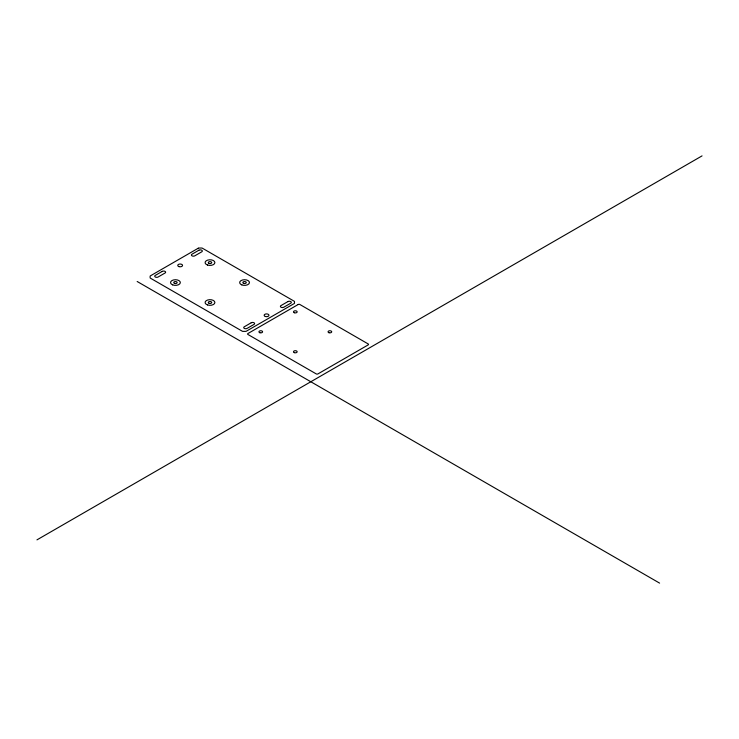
<?xml version="1.0" encoding="UTF-8"?>
<svg xmlns="http://www.w3.org/2000/svg" width="739" height="739" viewBox="0 0 739 739"><rect width="100%" height="100%" fill="white"/><g stroke="black" fill="none" stroke-linecap="round" stroke-linejoin="round"><path stroke-width="1.11" d="M36.95 539.876L702.05 155.883M137.168 281.494L659.594 583.117M198.237 248.23L150.488 275.804A1.219 0.702 0 0 0 150.128 276.303L150.128 277.716A1.219 0.702 0 0 0 150.488 278.215L242.216 331.174A1.219 0.702 0 0 0 243.085 331.377L245.524 331.377A1.219 0.702 0 0 0 246.392 331.174L294.14 303.6A1.219 0.702 0 0 0 294.501 303.101L294.501 301.688A1.219 0.702 0 0 0 294.14 301.189L202.412 248.23A1.219 0.702 0 0 0 201.544 248.027L199.105 248.027A1.219 0.702 0 0 0 198.237 248.23M162.229 271.398L155.31 275.388A1.986 1.145 0 0 0 155.31 277.005A1.986 1.145 0 0 0 158.118 277.005L165.037 273.014A1.986 1.145 0 0 0 165.037 271.398A1.986 1.145 0 0 0 162.229 271.398M198.92 250.207L192.011 254.198A1.986 1.145 0 0 0 192.011 255.823A1.986 1.145 0 0 0 194.819 255.823L201.729 251.833A1.986 1.145 0 0 0 201.729 250.207A1.986 1.145 0 0 0 198.92 250.207M251.214 322.777L244.304 326.767A1.986 1.145 0 0 0 244.304 328.384A1.986 1.145 0 0 0 247.112 328.384L254.022 324.393A1.986 1.145 0 0 0 254.022 322.777A1.986 1.145 0 0 0 251.214 322.777M287.914 301.586L280.996 305.577A1.986 1.145 0 0 0 280.996 307.202A1.986 1.145 0 0 0 283.804 307.202L290.723 303.212A1.986 1.145 0 0 0 290.723 301.586A1.986 1.145 0 0 0 287.914 301.586M298.168 304.514L247.971 333.501A1.219 0.702 0 0 0 247.971 334.499L316.227 373.897A1.219 0.702 0 0 0 317.955 373.897L368.151 344.919A1.219 0.702 0 0 0 368.151 343.921L299.895 304.514A1.219 0.702 0 0 0 298.168 304.514M178.958 266.613A2.402 1.386 0 0 0 182.551 265.412A2.402 1.386 0 0 0 178.958 264.211A2.402 1.386 0 0 0 178.958 266.613M265.347 316.486A2.402 1.386 0 0 0 268.95 315.294A2.402 1.386 0 0 0 265.347 314.093A2.402 1.386 0 0 0 265.347 316.486M172.704 284.884A4.887 2.817 0 0 0 180.316 282.741A4.887 2.817 0 0 0 173.305 280.007A4.887 2.817 0 0 0 172.704 284.884M207.557 304.939A4.887 2.817 0 0 0 214.892 302.5A4.887 2.817 0 0 0 207.557 300.052A4.887 2.817 0 0 0 207.557 304.939M207.557 265.033A4.887 2.817 0 0 0 214.892 262.594A4.887 2.817 0 0 0 207.557 260.146A4.887 2.817 0 0 0 207.557 265.033M241.819 284.884A4.887 2.817 0 0 0 249.44 282.741A4.887 2.817 0 0 0 242.429 280.007A4.887 2.817 0 0 0 241.819 284.884M209.045 263.407A1.709 0.988 0 0 0 211.705 262.659A1.709 0.988 0 0 0 209.257 261.708A1.709 0.988 0 0 0 209.045 263.407M243.602 283.36A1.709 0.988 0 0 0 246.272 282.612A1.709 0.988 0 0 0 243.815 281.651A1.709 0.988 0 0 0 243.602 283.36M209.146 303.35A1.709 0.988 0 0 0 211.714 302.5A1.709 0.988 0 0 0 209.146 301.641A1.709 0.988 0 0 0 209.146 303.35M174.589 283.397A1.709 0.988 0 0 0 177.157 282.547A1.709 0.988 0 0 0 174.589 281.688A1.709 0.988 0 0 0 174.589 283.397M294.288 312.726A1.829 1.062 0 0 0 297.152 311.923A1.829 1.062 0 0 0 294.519 310.897A1.829 1.062 0 0 0 294.288 312.726M328.966 332.716A1.829 1.062 0 0 0 331.709 331.802A1.829 1.062 0 0 0 328.966 330.887A1.829 1.062 0 0 0 328.966 332.716M259.842 332.716A1.829 1.062 0 0 0 262.594 331.802A1.829 1.062 0 0 0 259.842 330.887A1.829 1.062 0 0 0 259.842 332.716M294.288 352.632A1.829 1.062 0 0 0 297.152 351.829A1.829 1.062 0 0 0 294.519 350.803A1.829 1.062 0 0 0 294.288 352.632"/></g></svg>
